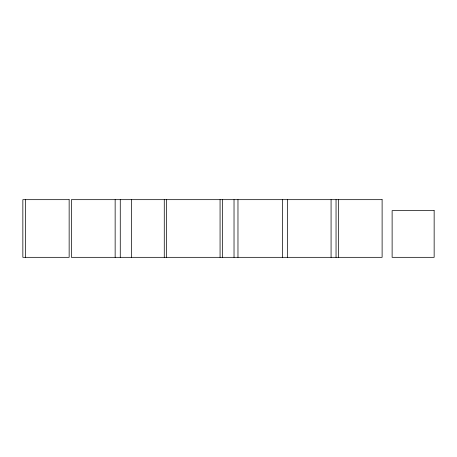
<?xml version="1.0" encoding="UTF-8"?>
<svg xmlns="http://www.w3.org/2000/svg" width="457" height="457" viewBox="0 0 457 457"><rect width="100%" height="100%" fill="white"/><g stroke="black" fill="none" stroke-linecap="round" stroke-linejoin="round"><path stroke-width="0.69" d="M338.608 199.669L338.608 257.331M336.044 199.669L336.044 257.331M331.074 199.669L331.074 257.331M287.487 199.669L287.487 257.331M282.552 199.669L282.552 257.331M237.971 199.669L237.971 257.331M234.03 199.669L234.03 257.331M222.513 199.669L222.513 257.331M220.068 199.669L220.068 257.331M166.571 199.669L166.571 257.331M164.274 199.669L164.274 257.331M131.599 199.669L131.599 257.331M120.271 199.669L120.271 257.331M115.147 199.669L115.147 257.331M25.643 199.669L25.643 257.331M69.15 199.669L22.85 199.669L22.85 257.331L69.15 257.331L69.15 199.669M382.115 199.669L71.372 199.669L71.372 257.331L382.115 257.331L382.115 199.669M434.15 210.626L392.123 210.626L392.123 257.331L434.15 257.331L434.15 210.626"/></g></svg>
